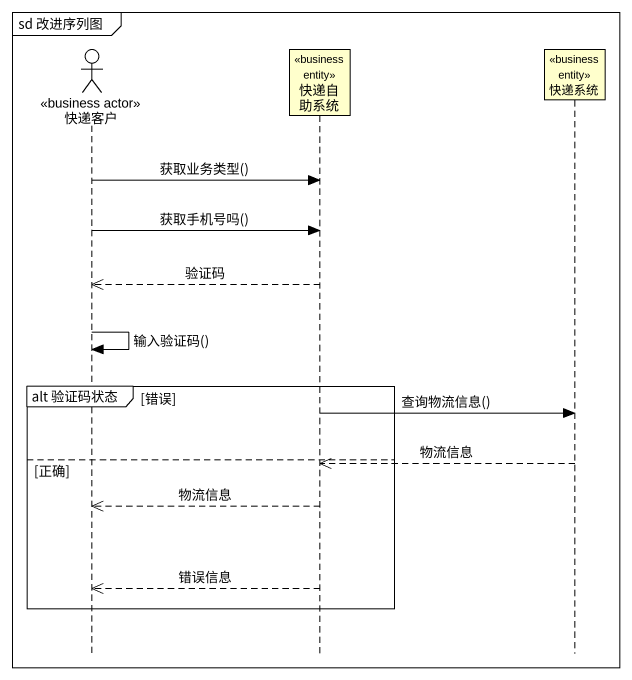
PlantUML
@startuml
mainframe sd 改进序列图
hide footbox
actor 快递客户 <<business actor>>
participant 快递自助系统 <<business entity>>
participant 快递系统 <<business entity>>

快递客户 -> 快递自助系统 : 获取业务类型()
快递客户 -> 快递自助系统 : 获取手机号吗()
快递自助系统 -->> 快递客户 : 验证码
快递客户 -> 快递客户 : 输入验证码()
group alt 验证码状态 [错误]
  快递自助系统 -> 快递系统 : 查询物流信息()
else 正确
  快递系统 -->> 快递自助系统 : 物流信息
  快递自助系统 -->> 快递客户 : 物流信息
  快递自助系统 -->> 快递客户 : 错误信息
end
@enduml
